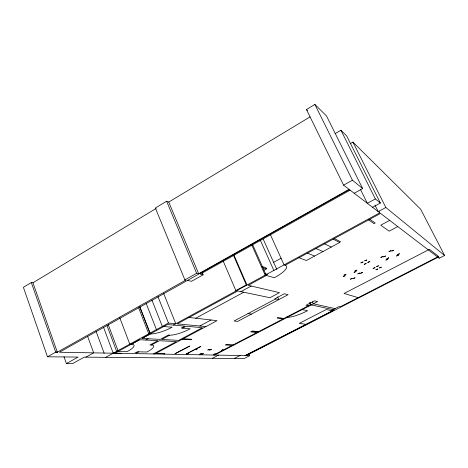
<?xml version="1.0" encoding="UTF-8"?>
<svg xmlns="http://www.w3.org/2000/svg" width="468" height="468" viewBox="0 0 468 468"><rect width="100%" height="100%" fill="white"/><g stroke="black" fill="none" stroke-linecap="round" stroke-linejoin="round"><path stroke-width="0.7" d="M198.672 273.762L168.755 202.065L166.62 201.228L155.364 208.02L184.889 279.887L196.63 273.289L198.672 273.762L349.075 189.364L343.6 185.176L306.458 109.547L314.876 104.434L326.494 115.941L362.671 188.557L354.206 193.278M156.283 208.359L32.953 282.771L31.315 282.532L23.4 287.311L47.484 356.797L78.127 357.078L66.403 363.566L63.976 356.686M168.755 202.065L310.12 116.854M335.035 133.713L340.932 130.244L346.665 135.925L380.379 203.024L372.563 207.306M350.474 143.524L352.913 142.108L420.662 209.214L444.6 255.481L439.218 258.231L437.966 257.277L246.203 355.627L249.666 355.692L249.105 354.358M343.6 185.176L352.433 180.192L362.671 188.557M47.484 356.797L55.879 352.076L57.488 352.111M31.315 282.532L55.715 352.17L57.324 352.199L185.767 280.069L184.889 279.887M350.123 190.16L200.298 274.143L203.13 274.804L202.287 272.797M203.13 274.804L191.552 281.286L187.446 280.42M85.89 357.148L93.658 352.86L87.674 336.451M380.379 203.024L375.354 198.918L367.351 203.323L360.535 189.61M273.528 262.378L281.204 258.172M263.905 270.247L266.432 268.866L265.9 267.673L261.77 266.415M105.663 357.324L168.462 323.043L175.792 323.739L163.665 293.448M114.795 353.246L139.581 339.727L157.927 340.651L149.976 344.945L151.456 345.004L159.383 340.722L176.454 341.581L153.352 353.943M119.767 317.754L129.788 344.155L131.414 344.22L139.645 339.727M142.056 338.411L150.322 333.906A17.158 4.218 -21.7 0 0 172.101 327.226L162.326 326.389L151.971 300.175M444.6 255.481L385.843 207.488L378.226 211.635L374.967 205.107M223.218 261.109L235.86 290.575L246.303 284.895L246.952 285.047L233.86 254.89M145.811 340.037L148.198 338.744M173.341 325.067L379.782 212.823L379.133 211.524M266.333 275.476L248.186 285.334L279.484 292.646L269.948 297.724L237.797 290.979L177.249 323.874L205.926 326.6M251.72 244.834L265.151 275.149L274.377 277.729A22.207 5.727 -23.9 0 0 285.17 265.245L380.56 213.414L437.58 256.979M240.909 291.634L251.217 286.042M195.735 318.228L243.764 292.231M339.44 242.348L340.54 241.751L334.292 238.551M138.803 351.837L135.498 353.621L245.355 355.616L332.707 310.881L326.214 309.524L299.245 323.388L306.353 324.377M169.673 335.164L168.246 335.07L160.261 339.388L141.991 338.411L167.433 324.535L184.825 326.114L181.309 328.015L190.219 328.776A16.321 3.849 -22.1 0 1 169.673 335.164L161.712 339.464L178.7 340.376L202.369 327.711L186.206 326.243L182.707 328.132M389.68 220.381L380.736 225.196L389.189 231.145L397.771 226.565M199.824 326.02L211.068 319.983M163.946 354.136L164.806 353.679L155.575 353.498M275.681 298.923L234.076 320.995L237.604 321.417L288.13 294.67L284.281 293.769L274.88 298.76L278.834 299.584L277.653 296.923M213.613 355.036L310.401 304.726L334.304 309.875L245.01 355.61M214.636 355.06L317.608 301.556L314.514 300.836L305.978 305.276L309.161 305.943M212.419 358.295L218.533 355.13M234.269 358.494L240.066 355.516M331.227 310.576L339.048 306.569L340.224 306.844L438.598 256.458L429.408 249.35L344.062 293.483L358.172 297.654M249.666 355.692L244.009 358.582L84.298 357.131L72.686 363.537L66.403 363.566M113.344 353.135L121.458 353.281M233.105 344.91L226.301 344.577L225.5 344.992L232.315 345.32M182.233 339.241L190.985 339.745L191.868 339.271L183.134 338.762M150.322 333.906L148.754 333.801L138.709 307.95M257.02 332.473L250.626 331.888L252.264 331.034L258.634 331.636M251.445 331.461L257.827 332.058M189.049 317.462L217.017 320.668L154.697 353.972L154.469 353.369M283.117 318.907L277.173 318.041L278.015 317.602L283.941 318.48M248.011 313.601L251.421 314.104M286.621 317.088L287.469 317.216A17.228 3.44 -24.2 0 0 307.64 310.676L301.287 309.465M235.86 290.575L236.527 290.716M335.053 308.611L313.291 303.796L312.39 301.831M264.894 273.669L267.702 274.464M262.308 267.626L266.432 268.866M285.17 265.245L284.053 264.87L270.282 234.427M298.999 257.728L306.376 260.512L339.727 242.494L333.169 239.166M307.447 253.141L314.625 256.054M315.953 248.52L322.932 251.568M324.529 243.857L331.297 247.046M368.62 219.907L374.049 223.64L375.184 223.031L369.779 219.276M379.782 212.823L349.374 189.587L59.424 352.24L133.971 353.592L137.288 351.801L146.993 352.018A16.146 3.656 -21.4 0 0 151.456 345.004M306.458 109.547L307.482 110.512M438.557 256.944L439.218 258.231M352.913 142.108L385.843 207.488M340.932 130.244L375.354 198.918M314.876 104.434L352.433 180.192M309.986 302.269L311.179 304.896M309.5 302.749L310.401 304.726M263.25 239.218L276.875 269.586M260.343 240.254L273.938 270.644M252.738 244.828L266.035 274.81M233.333 255.001L246.303 284.895M166.62 201.228L196.63 273.289M157.95 296.613L168.462 323.043M146.139 303.363L156.528 329.876M150.058 333.228L139.774 306.792L150 333.222M108.26 324.745L118.035 350.69M107.055 325.705L116.631 351.339L127.261 351.573A16.988 3.99 -20.9 0 0 131.414 344.22M103.627 327.506L113.192 353.217M96.057 331.274L104.148 353.211M32.953 282.771L57.324 352.199M343.214 276.524L345.132 275.716L343.214 276.524M344.033 275.178L345.963 274.371L344.033 275.178M353.165 278.6L355.013 277.822L353.165 278.6M354.118 272.306L356.031 271.504L354.118 272.306M360.945 262.852L362.922 262.021L360.945 262.852M350.433 279.174L352.287 278.396L350.433 279.174M354.972 270.978L356.891 270.176L354.972 270.978M360.576 273.294L362.443 272.505L360.576 273.294M357.909 273.839L359.787 273.055L357.909 273.839M364.198 264.309L366.146 263.49L364.198 264.309M364.765 260.84L366.742 260.015L364.765 260.84M367.871 262.378L369.814 261.565L367.871 262.378M373.136 268.439L374.997 267.661L373.136 268.439M376.664 266.602L378.524 265.818L376.664 266.602M380.923 257.371L382.859 256.558L380.923 257.371M379.519 267.924L381.35 267.152L379.519 267.924M375.944 269.784L377.775 269.012L375.944 269.784M389.031 251.55L390.991 250.725L389.031 251.55M383.602 256.856L385.527 256.054L383.602 256.856M386.925 258.681L388.814 257.886L386.925 258.681M385.919 260.056L387.802 259.266L385.919 260.056M186.925 353.972L188.791 353.305L186.925 353.972M391.78 251.035L393.728 250.222L391.78 251.035M397.601 254.563L399.485 253.767L397.601 254.563M195.197 349.614L197.069 348.941L195.197 349.614M396.519 255.99L398.397 255.2L396.519 255.99M199.801 354.229L201.597 353.58L199.801 354.229M201.556 354.27L203.34 353.621L201.556 354.27M207.845 350.011L209.641 349.362L207.845 350.011M209.57 350.076L211.361 349.432L209.57 350.076M213.49 354.504L215.21 353.878L213.49 354.504M221.294 350.444L223.014 349.818L221.294 350.444M189.382 346.127L174.921 353.79L189.774 346.144L189.382 346.127M200.339 346.566L186.211 354.013L200.801 346.583L200.339 346.566"/></g></svg>
